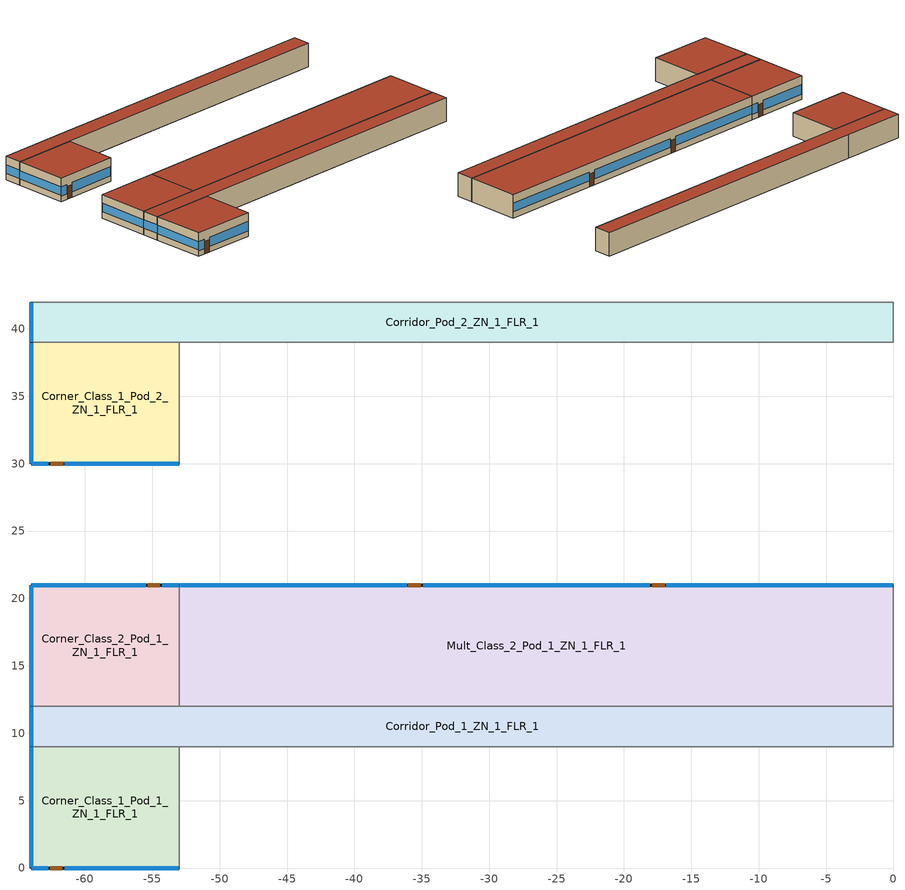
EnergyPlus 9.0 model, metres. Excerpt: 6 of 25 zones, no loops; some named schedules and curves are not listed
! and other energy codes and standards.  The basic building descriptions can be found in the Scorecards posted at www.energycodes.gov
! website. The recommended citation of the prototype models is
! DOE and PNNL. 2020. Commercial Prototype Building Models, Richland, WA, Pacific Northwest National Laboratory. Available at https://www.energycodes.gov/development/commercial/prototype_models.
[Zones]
Corner_Class_1_Pod_1_ZN_1_FLR_1
 floor ground (Corner_Class_1_Pod_1_ZN_1_FLR_1_Floor_Ffactor): -64,9 -53,9 -53,0 -64,0 z0
 wall outside (nonres_ext_wall): -64,9 -64,0 -53,0 z0:4
 wall to Mult_Class_1_Pod_1_ZN_1_FLR_1 (int_wall): -53,0 -53,9 z0:4
 wall to Corridor_Pod_1_ZN_1_FLR_1 (int_wall): -53,9 -64,9 z0:4
 window (NonresWindow_U_0.5_SHGC_0.25): -64,8.95 -64,0.05 z1.1:2.52; -63.95,0 -62.73,0 / -61.51,0 -53.05,0 z0.92:2.51
 door (Swinging Door_con): -62.59,0 -61.68,0 z0:2.13
 roof outside (nonres_roof): -64,0 -53,0 -53,9 -64,9 z4
Corridor_Pod_1_ZN_1_FLR_1
 floor ground (Corridor_Pod_1_ZN_1_FLR_1_Floor_Ffactor): -64,12 0,12 0,9 -64,9 z0
 wall outside (nonres_ext_wall): -64,12 -64,9 z0:4
 wall to Mult_Class_1_Pod_1_ZN_1_FLR_1 (int_wall): -53,9 0,9 z0:4
 wall to Main_Corridor_ZN_1_FLR_1 (int_wall): 0,9 0,12 z0:4
 wall to Mult_Class_2_Pod_1_ZN_1_FLR_1 (int_wall): 0,12 -53,12 z0:4
 wall to Corner_Class_2_Pod_1_ZN_1_FLR_1 (int_wall): -53,12 -64,12 z0:4
 window (NonresWindow_U_0.5_SHGC_0.25): -64,11.95 -64,9.05 z1.1:2.55
 roof outside (nonres_roof): -64,9 0,9 0,12 -64,12 z4
Corner_Class_2_Pod_1_ZN_1_FLR_1
 floor ground (Corner_Class_2_Pod_1_ZN_1_FLR_1_Floor_Ffactor): -64,21 -53,21 -53,12 -64,12 z0
 wall outside (nonres_ext_wall): -53,21 -64,21 -64,12 z0:4
 wall to Mult_Class_2_Pod_1_ZN_1_FLR_1 (int_wall): -53,12 -53,21 z0:4
 window (NonresWindow_U_0.5_SHGC_0.25): -64,20.95 -64,12.05 z1.1:2.52; -53.05,21 -54.27,21 / -55.49,21 -63.95,21 z0.92:2.51
 door (Swinging Door_con): -54.43,21 -55.34,21 z0:2.13
 roof outside (nonres_roof): -64,12 -53,12 -53,21 -64,21 z4
Mult_Class_2_Pod_1_ZN_1_FLR_1
 floor ground (Mult_Class_2_Pod_1_ZN_1_FLR_1_Floor_Ffactor): -53,21 0,21 0,12 -53,12 z0
 wall outside (nonres_ext_wall): 0,21 -53,21 z0:4
 wall to Main_Corridor_ZN_1_FLR_1 (int_wall): 0,12 0,21 z0:4
 window (NonresWindow_U_0.5_SHGC_0.25): -0.05,21 -16.87,21 / -18.09,21 -34.91,21 / -36.13,21 -52.95,21 z1.03:2.5
 door (Swinging Door_con): -16.98,21 -17.89,21 / -35.09,21 -36.01,21 z0:2.13
 roof outside (nonres_roof): -53,12 0,12 0,21 -53,21 z4
Corner_Class_1_Pod_2_ZN_1_FLR_1
 floor ground (Corner_Class_1_Pod_2_ZN_1_FLR_1_Floor_Ffactor): -64,39 -53,39 -53,30 -64,30 z0
 wall outside (nonres_ext_wall): -64,39 -64,30 -53,30 z0:4
 wall to Mult_Class_1_Pod_2_ZN_1_FLR_1 (int_wall): -53,30 -53,39 z0:4
 wall to Corridor_Pod_2_ZN_1_FLR_1 (int_wall): -53,39 -64,39 z0:4
 window (NonresWindow_U_0.5_SHGC_0.25): -64,38.95 -64,30.05 z1.1:2.52; -63.95,30 -62.73,30 / -61.51,30 -53.05,30 z0.92:2.51
 door (Swinging Door_con): -62.53,30 -61.62,30 z0:2.13
 roof outside (nonres_roof): -64,30 -53,30 -53,39 -64,39 z4
Corridor_Pod_2_ZN_1_FLR_1
 floor ground (Corridor_Pod_2_ZN_1_FLR_1_Floor_Ffactor): -64,42 0,42 0,39 -64,39 z0
 wall outside (nonres_ext_wall): -64,42 -64,39 z0:4
 wall to Mult_Class_1_Pod_2_ZN_1_FLR_1 (int_wall): -53,39 0,39 z0:4
 wall to Main_Corridor_ZN_1_FLR_1 (int_wall): 0,39 0,42 z0:4
 wall to Mult_Class_2_Pod_2_ZN_1_FLR_1 (int_wall): 0,42 -53,42 z0:4
 wall to Corner_Class_2_Pod_2_ZN_1_FLR_1 (int_wall): -53,42 -64,42 z0:4
 window (NonresWindow_U_0.5_SHGC_0.25): -64,41.95 -64,39.05 z1.1:2.55
 roof outside (nonres_roof): -64,39 0,39 0,42 -64,42 z4
[Building]
SchoolPrimary: North Axis {deg}=0; Terrain=City; Loads Convergence Tolerance Value=0.04; Temperature Convergence Tolerance Value {deltaC}=0.2; Solar Distribution=FullInteriorAndExterior; Maximum Number of Warmup Days=25; Minimum Number of Warmup Days=6
[Site:Location]
Site:Location=Atlanta-Hartsfield.Jackson.Intl.AP_GA_USA WMO=722190; Latitude {N+ S-}=33.64; Longitude {W- E+}=-84.43; Time Zone Relative to GMT {GMT+/-}=-5; Elevation {m}=313
[SizingPeriod:DesignDay] Day of Month=21; Dry-Bulb Temperature Range Modifier Type=DefaultMultipliers; Humidity Condition Type=Wetbulb; Barometric Pressure {Pa}=97621; Rain {Yes/No}=No; Snow on ground {Yes/No}=No; Daylight Savings Time Indicator=No
Name | Month | Day Type | Maximum Dry-Bulb Temperature {C} | Daily Dry-Bulb Temperature Range {C} | Wetbulb at Maximum Dry-Bulb {C} | Wind Speed {m/s} design conditions vs. traditional 6.71 m/s (15 mph) | Wind Direction {Degrees; N=0, S=180} | Solar Model Indicator | Clearness {0.0 to 1.1} | Wind Speed {m/s} design conditions vs. traditional 3.35 m/s (7mph) | ASHRAE Clear Sky Optical Depth for Beam Irradiance (taub) | ASHRAE Clear Sky Optical Depth for Diffuse Irradiance (taud)
Atlanta-Hartsfield.Jackson.Intl.AP_GA_USA Ann Htg 99.6% Condns DB | 1 | WinterDesignDay | -6.3 | 0 | -6.3 | 5.3 | 320 | ASHRAEClearSky | 0
Atlanta-Hartsfield.Jackson.Intl.AP_GA_USA Ann Clg .4% Condns DB=>MWB | 7 | SummerDesignDay | 34.4 | 9.5 | 23.5 |  | 300 | ASHRAETau |  | 4 | 0.556 | 1.779
[Site:WaterMainsTemperature]
Calculation Method=Correlation; Annual average outdoor air temperature {C}=16.6; Maximum difference in monthly average outdoor air temperatures {C}=22.5
[Site:GroundTemperature:FCfactorMethod]
January Ground Temperature {C}=16; February Ground Temperature {C}=11.9; March Ground Temperature {C}=7.7; April Ground Temperature {C}=4; May Ground Temperature {C}=7.9; June Ground Temperature {C}=13.8; July Ground Temperature {C}=17.2; August Ground Temperature {C}=20.8; September Ground Temperature {C}=24.8; October Ground Temperature {C}=26.1; November Ground Temperature {C}=26.5; December Ground Temperature {C}=22.5
[Material:NoMass]
Opaque Door panel_con: MediumRough, 0.251572, 0.9, 0.7, 0.7
Nonres_Roof_Insulation: MediumSmooth, 4.31889, 0.9, 0.7, 0.7
Nonres_Exterior_Wall_Insulation: MediumSmooth, 1.90342, 0.9, 0.7, 0.7
[Construction]
Swinging Door_con: Opaque Door panel_con
InteriorFurnishings: Std Wood 6inch
int_wall: G01 13mm gypsum board, G01 13mm gypsum board
nonres_roof: F13 Built-up roofing, Nonres_Roof_Insulation, F08 Metal surface
nonres_ext_wall: F07 25mm stucco, G01 16mm gypsum board, Nonres_Exterior_Wall_Insulation, G01 16mm gypsum board
NonresWindow_U_0.5_SHGC_0.25: Nonres Window Glazing Layer
[Material]
Name | Roughness | Thickness {m} | Conductivity {W/m-K} | Density {kg/m3} | Specific Heat {J/kg-K} | Thermal Absorptance | Solar Absorptance | Visible Absorptance | Absorptance:Thermal | Absorptance:Solar | Absorptance:Visible
Std Wood 6inch | MediumSmooth | 0.15 | 0.12 | 540 | 1210 | 0.9 | 0.7 | 0.7
F07 25mm stucco | Smooth | 0.0254 | 0.72 | 1856 | 840 | 0.9 | 0.7 | 0.7
F08 Metal surface | Smooth | 0.0008 | 45.28 | 7824 | 500
F13 Built-up roofing | Rough | 0.0095 | 0.16 | 1120 | 1460 |  |  |  | 0.75 | 0.45
G01 13mm gypsum board | Smooth | 0.0127 | 0.16 | 800 | 1090 |  |  |  | 0.9 | 0.7 | 0.5
G01 16mm gypsum board | MediumSmooth | 0.0159 | 0.16 | 800 | 1090
[WindowMaterial:SimpleGlazingSystem]
Nonres Window Glazing Layer: U-Factor {W/m2-K}=2.83913; Solar Heat Gain Coefficient=0.25; Visible Transmittance=0.275
[Construction:FfactorGroundFloor] F-Factor=1.26363
Name | Area | PerimeterExposed
Corner_Class_1_Pod_1_ZN_1_FLR_1_Floor_Ffactor; Corner_Class_2_Pod_1_ZN_1_FLR_1_Floor_Ffactor; Corner_Class_1_Pod_2_ZN_1_FLR_1_Floor_Ffactor | 99 | 20
Corridor_Pod_1_ZN_1_FLR_1_Floor_Ffactor; Corridor_Pod_2_ZN_1_FLR_1_Floor_Ffactor | 192 | 3
Mult_Class_2_Pod_1_ZN_1_FLR_1_Floor_Ffactor | 477 | 53
[Zone] Type=1; Multiplier=1; Ceiling Height {m}=4; Floor Area {m2}=autocalculate; Part of Total Floor Area=Yes
Name | Volume {m3}
Corner_Class_1_Pod_1_ZN_1_FLR_1; Corner_Class_2_Pod_1_ZN_1_FLR_1; Corner_Class_1_Pod_2_ZN_1_FLR_1 | 396
Corridor_Pod_1_ZN_1_FLR_1; Corridor_Pod_2_ZN_1_FLR_1 | 768
Mult_Class_2_Pod_1_ZN_1_FLR_1 | 1908
[InternalMass] Construction=InteriorFurnishings
Name | Zone | Surface Area {m2}
Corner_Class_1_Pod_1_ZN_1_FLR_1_InternalMass_1 | Corner_Class_1_Pod_1_ZN_1_FLR_1 | 198
Corridor_Pod_1_ZN_1_FLR_1_InternalMass_1 | Corridor_Pod_1_ZN_1_FLR_1 | 384
Corner_Class_2_Pod_1_ZN_1_FLR_1_InternalMass_1 | Corner_Class_2_Pod_1_ZN_1_FLR_1 | 198
Mult_Class_2_Pod_1_ZN_1_FLR_1_InternalMass_1 | Mult_Class_2_Pod_1_ZN_1_FLR_1 | 954
Corner_Class_1_Pod_2_ZN_1_FLR_1_InternalMass_1 | Corner_Class_1_Pod_2_ZN_1_FLR_1 | 198
Corridor_Pod_2_ZN_1_FLR_1_InternalMass_1 | Corridor_Pod_2_ZN_1_FLR_1 | 384
[People] Number of People Schedule=BLDG_OCC_SCH; Fraction Radiant=0.3; Sensible Heat Fraction=AUTOCALCULATE; Activity Level Schedule=ACTIVITY_SCH; Enable ASHRAE 55 Comfort Warnings=No; Mean Radiant Temperature Calculation Type=ZoneAveraged; Work Efficiency Schedule=WORK_EFF_SCH; Clothing Insulation Calculation Method=ClothingInsulationSchedule; Clothing Insulation Schedule=CLOTHING_SCH; Air Velocity Schedule=AIR_VELO_SCH; Thermal Comfort Model 1 Type=FANGER
Name | Zone or ZoneList | Number of People Calculation Method | Zone Floor Area per Person {m2/person} | Number of People
Corner_Class_1_Pod_1_ZN_1_FLR_1 | Corner_Class_1_Pod_1_ZN_1_FLR_1 | Area/Person | 3.716
Corridor_Pod_1_ZN_1_FLR_1 | Corridor_Pod_1_ZN_1_FLR_1 | People |  | 0
Corner_Class_2_Pod_1_ZN_1_FLR_1 | Corner_Class_2_Pod_1_ZN_1_FLR_1 | Area/Person | 3.716
Mult_Class_2_Pod_1_ZN_1_FLR_1 | Mult_Class_2_Pod_1_ZN_1_FLR_1 | Area/Person | 3.716
Corner_Class_1_Pod_2_ZN_1_FLR_1 | Corner_Class_1_Pod_2_ZN_1_FLR_1 | Area/Person | 3.716
Corridor_Pod_2_ZN_1_FLR_1 | Corridor_Pod_2_ZN_1_FLR_1 | People |  | 0
[Lights] Design Level Calculation Method=Watts/Area; Return Air Fraction=0; Fraction Radiant=0.37; Fraction Visible=0.2; Fraction Replaceable=1; Return Air Fraction Calculated from Plenum Temperature=No
Name | Zone or ZoneList | Schedule | Watts per Zone Floor Area {W/m2}
Corner_Class_1_Pod_1_ZN_1_FLR_1_Lights | Corner_Class_1_Pod_1_ZN_1_FLR_1 | BLDG_LIGHT_CLASSROOM_SCH | 13.3472
Corridor_Pod_1_ZN_1_FLR_1_Lights | Corridor_Pod_1_ZN_1_FLR_1 | BLDG_LIGHT_CORRIDOR_SCH | 7.10418
Corner_Class_2_Pod_1_ZN_1_FLR_1_Lights | Corner_Class_2_Pod_1_ZN_1_FLR_1 | BLDG_LIGHT_CLASSROOM_SCH | 13.3472
Mult_Class_2_Pod_1_ZN_1_FLR_1_Lights | Mult_Class_2_Pod_1_ZN_1_FLR_1 | BLDG_LIGHT_CLASSROOM_SCH | 13.3472
Corner_Class_1_Pod_2_ZN_1_FLR_1_Lights | Corner_Class_1_Pod_2_ZN_1_FLR_1 | BLDG_LIGHT_CLASSROOM_SCH | 13.3472
Corridor_Pod_2_ZN_1_FLR_1_Lights | Corridor_Pod_2_ZN_1_FLR_1 | BLDG_LIGHT_CORRIDOR_SCH | 7.10418
[ElectricEquipment] Schedule=BLDG_EQUIP_SCH; Design Level Calculation Method=EquipmentLevel; Fraction Latent=0; Fraction Radiant=0.5; Fraction Lost=0
Name | Zone or ZoneList | Design Level {W}
Corner_Class_1_Pod_1_ZN_1_FLR_1_PlugMisc_Equip | Corner_Class_1_Pod_1_ZN_1_FLR_1 | 1485
Corridor_Pod_1_ZN_1_FLR_1_PlugMisc_Equip | Corridor_Pod_1_ZN_1_FLR_1 | 768
Corner_Class_2_Pod_1_ZN_1_FLR_1_PlugMisc_Equip | Corner_Class_2_Pod_1_ZN_1_FLR_1 | 1485
Mult_Class_2_Pod_1_ZN_1_FLR_1_PlugMisc_Equip | Mult_Class_2_Pod_1_ZN_1_FLR_1 | 7155
Corner_Class_1_Pod_2_ZN_1_FLR_1_PlugMisc_Equip | Corner_Class_1_Pod_2_ZN_1_FLR_1 | 1485
Corridor_Pod_2_ZN_1_FLR_1_PlugMisc_Equip | Corridor_Pod_2_ZN_1_FLR_1 | 768
[Daylighting:Controls] Daylighting Method=SplitFlux; Lighting Control Type=Stepped; Minimum Input Power Fraction for Continuous or ContinuousOff Dimming Control=0.3; Minimum Light Output Fraction for Continuous or ContinuousOff Dimming Control=0.2; Number of Stepped Control Steps=3; Probability Lighting will be Reset When Needed in Manual Stepped Control=1; Maximum Allowable Discomfort Glare Index=22; Illuminance Setpoint at Reference Point 1 {lux}=377; Illuminance Setpoint at Reference Point 2 {lux}=377
Name | Zone | Glare Calculation Daylighting Reference Point | Glare Calculation Azimuth Angle of View Direction Clockwise from Zone y-Axis {deg} | Daylighting Reference Point 1 | Fraction of Zone Controlled by Reference Point 1 | Daylighting Reference Point 2 | Fraction of Zone Controlled by Reference Point 2
Corner_Class_1_Pod_1_ZN_1_FLR_1_DaylCtrl | Corner_Class_1_Pod_1_ZN_1_FLR_1 | Corner_Class_1_Pod_1_ZN_1_FLR_1_DaylRefPt1 | 180 | Corner_Class_1_Pod_1_ZN_1_FLR_1_DaylRefPt1 | 0.56 | Corner_Class_1_Pod_1_ZN_1_FLR_1_DaylRefPt2 | 0.2
Corner_Class_2_Pod_1_ZN_1_FLR_1_DaylCtrl | Corner_Class_2_Pod_1_ZN_1_FLR_1 | Corner_Class_2_Pod_1_ZN_1_FLR_1_DaylRefPt1 | 270 | Corner_Class_2_Pod_1_ZN_1_FLR_1_DaylRefPt1 | 0.56 | Corner_Class_2_Pod_1_ZN_1_FLR_1_DaylRefPt2 | 0.22
Mult_Class_2_Pod_1_ZN_1_FLR_1_DaylCtrl | Mult_Class_2_Pod_1_ZN_1_FLR_1 | Mult_Class_2_Pod_1_ZN_1_FLR_1_DaylRefPt1 | 0 | Mult_Class_2_Pod_1_ZN_1_FLR_1_DaylRefPt1 | 0.28 | Mult_Class_2_Pod_1_ZN_1_FLR_1_DaylRefPt2 | 0.28
Corner_Class_1_Pod_2_ZN_1_FLR_1_DaylCtrl | Corner_Class_1_Pod_2_ZN_1_FLR_1 | Corner_Class_1_Pod_2_ZN_1_FLR_1_DaylRefPt1 | 180 | Corner_Class_1_Pod_2_ZN_1_FLR_1_DaylRefPt1 | 0.56 | Corner_Class_1_Pod_2_ZN_1_FLR_1_DaylRefPt2 | 0.2
[ZoneInfiltration:DesignFlowRate] Schedule=INFIL_SCH_PNNL; Design Flow Rate Calculation Method=Flow/ExteriorArea; Constant Term Coefficient=0; Temperature Term Coefficient=0; Velocity Term Coefficient=0.224; Velocity Squared Term Coefficient=0
Name | Zone or ZoneList | Flow per Exterior Surface Area {m3/s-m2}
Corner_Class_1_Pod_1_ZN_1_FLR_1_Infiltration | Corner_Class_1_Pod_1_ZN_1_FLR_1 | 0.000254325
Corridor_Pod_1_ZN_1_FLR_1_Infiltration | Corridor_Pod_1_ZN_1_FLR_1 | 3.35686e-05
Corner_Class_2_Pod_1_ZN_1_FLR_1_Infiltration | Corner_Class_2_Pod_1_ZN_1_FLR_1 | 0.000254325
Mult_Class_2_Pod_1_ZN_1_FLR_1_Infiltration | Mult_Class_2_Pod_1_ZN_1_FLR_1 | 0.00017524
Corner_Class_1_Pod_2_ZN_1_FLR_1_Infiltration | Corner_Class_1_Pod_2_ZN_1_FLR_1 | 0.000254325
Corridor_Pod_2_ZN_1_FLR_1_Infiltration | Corridor_Pod_2_ZN_1_FLR_1 | 3.35686e-05
[Exterior:Lights] Control Option=AstronomicalClock
Name | Schedule | Design Level {W}
Exterior_Lights_a | Exterior_lighting_schedule_a | 150.48
Exterior_Lights_b | Exterior_lighting_schedule_b | 3231.4
[AvailabilityManager:NightCycle] Applicability Schedule=Always_On; Fan Schedule=HVACOperationSchd; Control Type=CycleOnAny; Thermostat Tolerance {deltaC}=1; Cycling Run Time Control Type=FixedRunTime; Cycling Run Time {s}=1800
VAV_POD_1 Availability Manager; VAV_POD_2 Availability Manager; VAV_POD_3 Availability Manager; VAV_OTHER Availability Manager; PSZ-AC_2:5 Availability Manager; PSZ-AC_1:6 Availability Manager; PSZ-AC_2:7 Availability Manager
[Refrigeration:CompressorRack] Heat Rejection Location=ZONE; Design Condenser Fan Power {W}=350; Condenser Type=AIRCOOLED
Name | Design Compressor Rack COP {W/W} | Compressor Rack COP Function of Temperature Curve | Condenser Fan Power Function of Temperature Curve | Refrigeration Case Name or WalkIn Name or CaseAndWalkInList
RACK1 | 1.5 | RACK1_RackCOPfTCurve | RACK1_RackCondFanCurve2 | RACK1CaseList
RACK2 | 3 | RACK2_RackCOPfTCurve |  | RACK2CaseList
[EnergyManagementSystem:Sensor]
Name | Output:Variable or Output:Meter | Output:Variable or Output:Meter Index Key
Facility_Int_LTG | InteriorLights:Electricity
OAT_F | Site Outdoor Air Drybulb Temperature
OAT | Site Outdoor Air Drybulb Temperature | Environment
[EnergyManagementSystem:GlobalVariable]
Wired_LTG
BoilerType; CapRated; EtRated; PLRx; Ecx; SkinLossRate
[EnergyManagementSystem:Program]
Transformer_Load_Prog: SET Wired_LTG = Facility_Int_LTG*0.0119
OA_BASED_OPTIMUM_START_EMS_Program: IF DaylightSavings==0 && DayOfWeek>1 && DayOfWeek<>7 && Hour==6 && OAT<23.9 && OAT>1.7; SET CLGSETP_SCH_Actuator = 26.7; SET HTGSETP_SCH_Actuator = 15.6; ELSEIF DaylightSavings==1 && DayOfWeek>1 && DayOfWeek<>7 && Hour==5 && OAT<23.9 && OAT>1.7; SET CLGSETP_SCH_Actuator = 26.7; SET HTGSETP_SCH_Actuator = 15.6; ELSE; SET CLGSETP_SCH_Actuator = NULL; SET HTGSETP_SCH_Actuator = NULL; ENDIF
SetBoilerPar: SET CapRated =  280156.9; SET EtRated =  0.8; SET CapRated = (CapRated *3.412)/1000; SET SkinLossRate = 0.02; SET BoilerType = 1; IF BoilerType  == 1; IF CapRated >10000; SET PLRx = 0.2; ELSEIF CapRated >5000; SET PLRx = 0.25; ELSEIF CapRated >1000; SET PLRx = 0.33; ELSE; SET BoilerType = 2; SET PLRx = 0.2; ENDIF; ELSE; SET PLRx = 0.2; ENDIF; IF BoilerType == 1; SET CurveX = 0.975 + 0.305 * PLRx - 0.527 * (PLRx^2) + 0.249 * (PLRx^3); ELSE; SET CurveX = 0.907 + 0.320 * PLRx - 0.420 * (PLRx^2) + 0.193 * (PLRx^3); ENDIF; SET LoadX = CapRated * PLRx; SET Etx = CurveX * EtRated; SET InputEx = LoadX/Etx; SET SkinEx = CapRated * SkinLossRate; SET Ecx = (LoadX + SkinEx)/InputEx
SetBoilerCurve: IF BoilerPLR >= PLRx; IF BoilerType == 1; SET BoilerCurve = 0.975 + 0.305*BoilerPLR - 0.527*(BoilerPLR^2) + 0.249*(BoilerPLR^3); ELSE; SET BoilerCurve = 0.907 + 0.320*BoilerPLR - 0.420*(BoilerPLR^2) + 0.193*(BoilerPLR^3); ENDIF; ELSE; IF BoilerPLR == 0; SET BoilerCurve = NULL; ELSE; IF BoilerPLR <0.05; SET BoilerCurve = (0.05/(0.05 + SkinLossRate)) * (Ecx/EtRated); ELSE; SET BoilerCurve = (BoilerPLR/(BoilerPLR + SkinLossRate)) * (Ecx/EtRated); ENDIF; ENDIF; ENDIF
[EnergyManagementSystem:ProgramCallingManager]
Transformer_Load_Prog_Manager: AfterPredictorAfterHVACManagers; Transformer_Load_Prog
OA_BASED_OPTIMUM_START_EMS_Program Manager: BeginTimestepBeforePredictor; OA_BASED_OPTIMUM_START_EMS_Program
BoilerParManager: BeginNewEnvironment; SetBoilerPar
BoilerCurveManager: InsideHVACSystemIterationLoop; SetBoilerCurve
[EnergyManagementSystem:OutputVariable]
Wired_LTG: EMS Variable=Wired_LTG; Type of Data in Variable=Summed; Update Frequency=ZoneTimeStep
[ElectricLoadCenter:Transformer]
Transformer 1: Availability Schedule=Always_On; Transformer Usage=PowerInFromGrid; Rated Capacity {VA}=112500; Phase=3; Conductor Material=Aluminum; Full Load Temperature Rise {C}=150; Fraction of Eddy Current Losses=0.1; Performance Input Method=NominalEfficiency; Nameplate Efficiency=0.982; Per Unit Load for Nameplate Efficiency=0.35; Reference Temperature for Nameplate Efficiency {C}=75; Consider Transformer Loss for Utility Cost=Yes; Meter 1=Wired_LTG_Electricity; Meter 2=InteriorEquipment:Electricity
[EnergyManagementSystem:Actuator]
Name | Actuated Component Unique | Actuated Component Type | Actuated Component Control Type
CLGSETP_SCH_Actuator | CLGSETP_SCH_Yes_Optimum | Schedule:Compact | Schedule Value
HTGSETP_SCH_Actuator | HTGSETP_SCH_Yes_Optimum | Schedule:Compact | Schedule Value
BoilerCurve | HEATSYS1 BOILER EFFICIENCY CURVE | Curve | Curve Result
[Schedule:Compact]
BLDG_LIGHT_CLASSROOM_SCH: Through: 6/30, For: Weekdays, Until: 7:00, 0.1773, Until: 8:00, 0.9, Until: 21:00, 0.598291, Until: 24:00, 0.1773, For: SummerDesignDay, Until: 24:00, 1, For: WinterDesignDay, Until: 24:00, 0, For: WeekEnds Holidays AllOtherDays, Until: 24:00, 0.1773, Through: 9/1, For: Weekdays, Until: 8:00, 0.1773, Until: 20:00, 0.332384, Until: 21:00, 0.117863, Until: 24:00, 0.1773, For: SummerDesignDay, Until: 24:00, 1, For: WinterDesignDay, Until: 24:00, 0, For: WeekEnds Holidays AllOtherDays, Until: 24:00, 0.1773, Through: 12/31, For: Weekdays, Until: 7:00, 0.1773, Until: 8:00, 0.9, Until: 21:00, 0.598291, Until: 24:00, 0.1773, For: SummerDesignDay, Until: 24:00, 1, For: WinterDesignDay, Until: 24:00, 0, For: WeekEnds Holidays AllOtherDays, Until: 24:00, 0.1773
BLDG_OCC_SCH: Through: 6/15, For: Weekdays, Until: 08:00, 0, Until: 16:00, 0.95, Until: 21:00, 0.15, Until: 24:00, 0, For: SummerDesignDay, Until: 08:00, 1e-09, Until: 16:00, 0.95, Until: 21:00, 0.15, Until: 24:00, 1e-09, For: WeekEnds WinterDesignDay Holidays AllOtherDays, Until: 24:00, 0, Through: 9/15, For: Weekdays, Until: 08:00, 0, Until: 16:00, 0.15, Until: 21:00, 0.15, Until: 24:00, 0, For: SummerDesignDay, Until: 08:00, 1e-09, Until: 16:00, 0.15, Until: 21:00, 0.15, Until: 24:00, 1e-09, For: WeekEnds WinterDesignDay Holidays AllOtherDays, Until: 24:00, 0, Through: 12/31, For: Weekdays, Until: 08:00, 0, Until: 16:00, 0.95, Until: 21:00, 0.15, Until: 24:00, 0, For: SummerDesignDay, Until: 08:00, 1e-09, Until: 16:00, 0.95, Until: 21:00, 0.15, Until: 24:00, 1e-09, For: WeekEnds WinterDesignDay Holidays AllOtherDays, Until: 24:00, 0
WORK_EFF_SCH: Through: 12/31, For: AllDays, Until: 24:00, 0
AIR_VELO_SCH: Through: 12/31, For: AllDays, Until: 24:00, 0.2
CLOTHING_SCH: Through: 04/30, For: AllDays, Until: 24:00, 1.1, Through: 09/30, For: AllDays, Until: 24:00, 0.6, Through: 12/31, For: AllDays, Until: 24:00, 1.1
ACTIVITY_SCH: Through: 12/31, For: AllDays, Until: 24:00, 120
